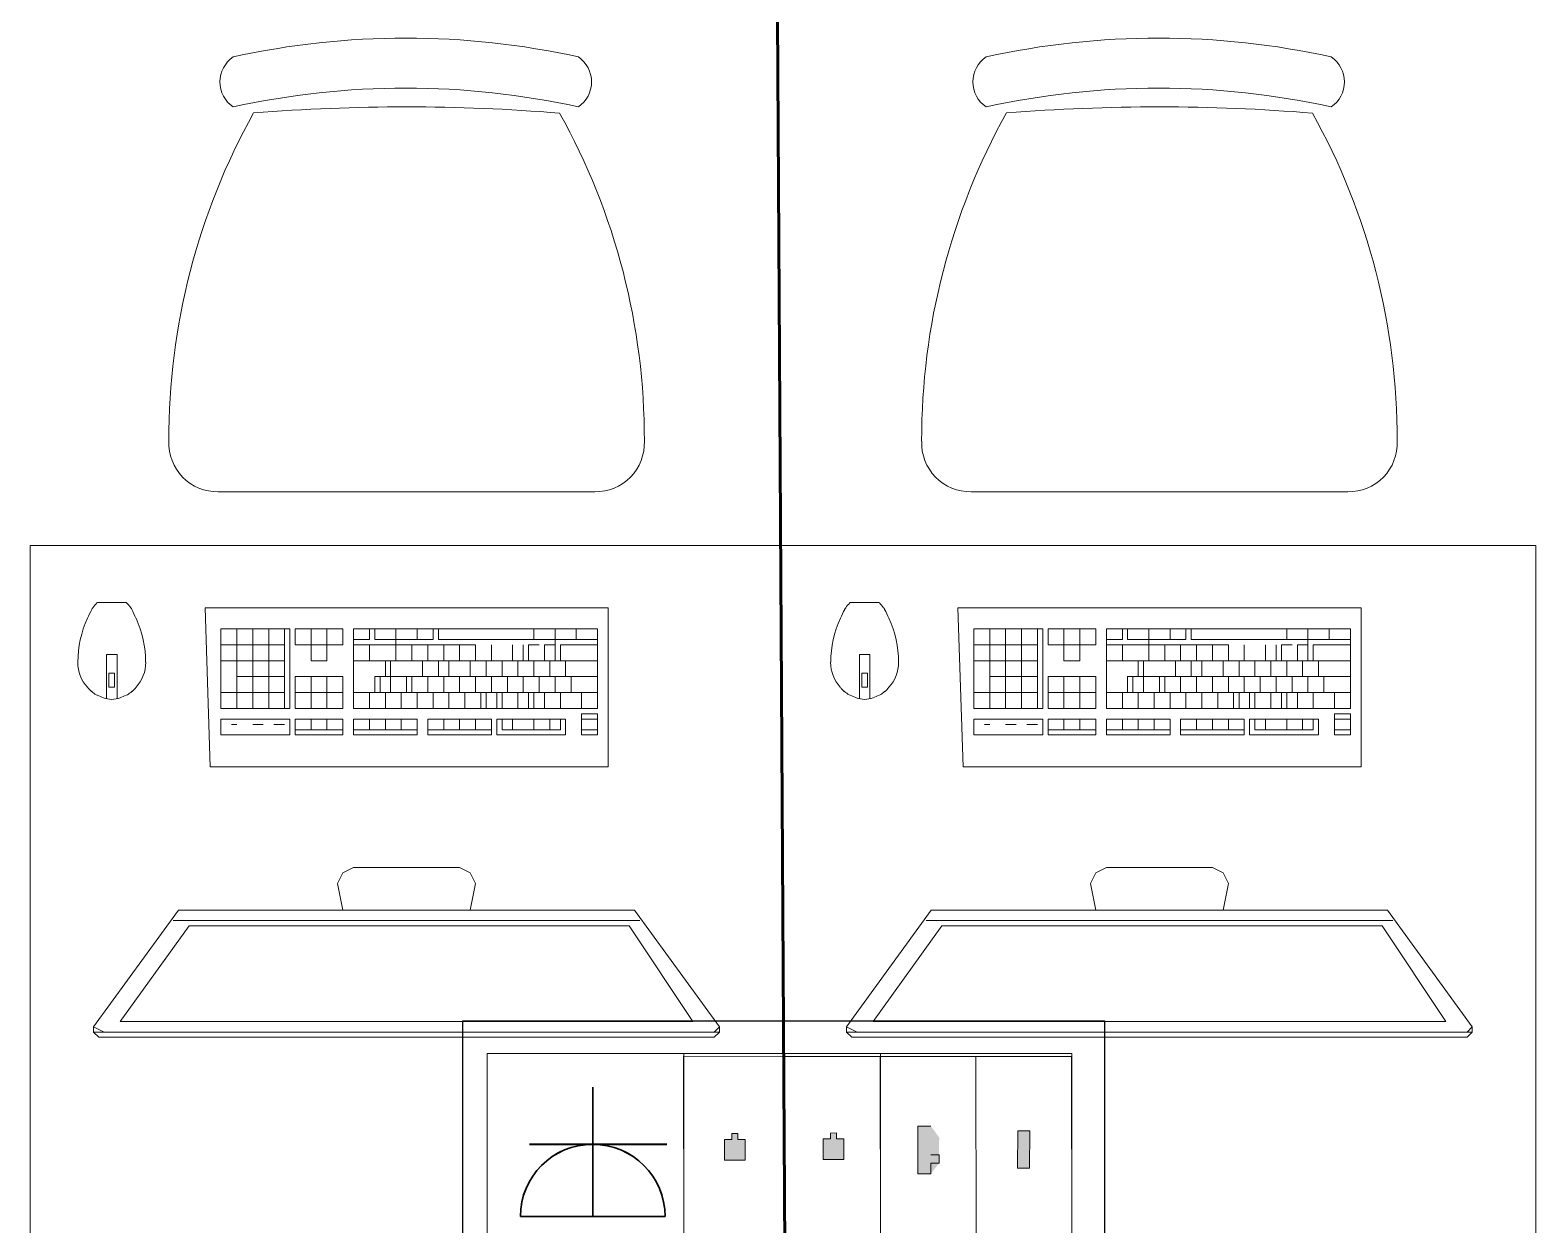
# Model space of a CAD drawing. Header units: millimetres. Extents: x -32 to 417638015, y -35 to 175284279.
# Drawn here: x 1346575 to 1347975, y 85334 to 86444 of the extents above; entities that cross this region are included whole.
import ezdxf

# ---------------------------------------------------------------- set-up
doc = ezdxf.new("R2010")
doc.units = ezdxf.units.MM
for name, color, linetype, lineweight in [('_ЭМ_В полу', 26, 'Кабель в трубе', 60), ('ТХ', 5, 'Continuous', 0), ('ТХ_Задание ЭОМ_СС', 6, 'Continuous', 0), ('Электро', 250, 'Continuous', 25), ('ЭОМ_Кабель для СУП', 150, 'Continuous', 9)]:
    doc.layers.add(name, color=color, linetype=linetype, lineweight=lineweight)
doc.layers.add('PDF _СС_розетки', color=7, linetype='Continuous')
doc.layers.add('ВНУТРЯНКА', color=1, linetype='Continuous')
doc.layers.add('PDF _ЭОМ _розетки', color=7, linetype='Continuous', true_color=0xeb0000)
doc.styles.add('ELine', font='txt.shx')
doc.linetypes.add('TRAY', pattern='A,12.119257,["_",ELine,S=4.5,R=90,X=0,Y=-1.555839],0.750382,["_",ELine,S=4.5,R=0,X=0,Y=-0.805849],1.314849,["_",ELine,S=4.5,R=0,X=0,Y=-0.805849],2.250029,["_",ELine,S=4.5,R=90,X=0,Y=-1.555839],13.565483', length=30)
doc.linetypes.add('Кабель в трубе', pattern='A,8,[133,ltypeshp.shx,S=1,R=0,X=10,Y=1.3],-3,[130,ltypeshp.shx,S=1.5,R=-45,X=-1.5,Y=0],8', length=19)

# ---------------------------------------------------------------- blocks, each defined once
blk = doc.blocks.new('_ЭМ_ТХ2_4 Этаж')
at = {"color": 8, "linetype": 'Continuous'}
for p, q in [((57908.6, 34252), (57558.4, 34252)), ((58608.6, 34252), (58258.4, 34252))]:
    blk.add_line(p, q, dxfattribs=at)
for centre, radius, start, end in [((57732.8, 33926.3), 747.5, 77.6022, 102.398), ((58432.8, 33926.3), 747.5, 77.6022, 102.398), ((57588.1, 34633.1), 28.1, 124.2904, 235.7099), ((57877.4, 34633.1), 28.1, 304.2917, 55.7085), ((58288.1, 34633.1), 28.1, 124.2904, 235.7099), ((58577.4, 34633.1), 28.1, 304.2917, 55.7085), ((57732.8, 33879.8), 747.5, 77.6022, 102.398), ((58432.8, 33879.8), 747.5, 77.6022, 102.398), ((57732.8, 32848), 1761.9, 85.3454, 94.6062), ((58432.8, 32848), 1761.9, 85.3454, 94.6062), ((58136.9, 34300.5), 624.5, 150.8941, 180.122), ((57330.1, 34300.5), 624.5, 359.8785, 29.0932), ((58836.9, 34300.5), 624.5, 150.8941, 180.122), ((58030.1, 34300.5), 624.5, 359.8785, 29.0932), ((57557.8, 34297.4), 45.4, 177.8134, 270.7481), ((57909.2, 34297.4), 45.4, 269.2521, 2.1865), ((58257.8, 34297.4), 45.4, 177.8134, 270.7481), ((58609.2, 34297.4), 45.4, 269.2521, 2.1865)]:
    blk.add_arc(centre, radius, start, end, dxfattribs=at)
at = {"layer": 'ТХ', "color": 8, "linetype": 'Continuous', "ltscale": 100}
for p, q in [((57446.7, 34149.2), (57457.3, 34149.2)), ((57457.3, 34149.2), (57472.1, 34149.2)), ((58146.7, 34149.2), (58157.3, 34149.2)), ((58157.3, 34149.2), (58172.1, 34149.2)), ((57674.3, 33897.7), (57669.4, 33887.9)), ((57674.3, 33897.7), (57669.4, 33887.9)), ((57684.2, 33902.7), (57674.3, 33897.7)), ((57684.2, 33902.7), (57674.3, 33897.7)), ((57684.2, 33902.7), (57733.5, 33902.7)), ((57684.2, 33902.7), (57733.5, 33902.7)), ((57733.5, 33902.7), (57782.8, 33902.7)), ((57733.5, 33902.7), (57782.8, 33902.7)), ((57782.8, 33902.7), (57792.7, 33897.7)), ((57782.8, 33902.7), (57792.7, 33897.7)), ((57792.7, 33897.7), (57797.6, 33887.9)), ((57792.7, 33897.7), (57797.6, 33887.9)), ((58374.3, 33897.7), (58369.4, 33887.9)), ((58374.3, 33897.7), (58369.4, 33887.9)), ((58384.2, 33902.7), (58374.3, 33897.7)), ((58384.2, 33902.7), (58374.3, 33897.7)), ((58384.2, 33902.7), (58433.5, 33902.7)), ((58384.2, 33902.7), (58433.5, 33902.7)), ((58433.5, 33902.7), (58482.8, 33902.7)), ((58433.5, 33902.7), (58482.8, 33902.7)), ((58482.8, 33902.7), (58492.7, 33897.7)), ((58482.8, 33902.7), (58492.7, 33897.7)), ((58492.7, 33897.7), (58497.6, 33887.9)), ((58492.7, 33897.7), (58497.6, 33887.9)), ((57669.4, 33887.9), (57674.3, 33863.2)), ((57797.6, 33887.9), (57792.7, 33863.2)), ((58369.4, 33887.9), (58374.3, 33863.2)), ((58497.6, 33887.9), (58492.7, 33863.2))]:
    blk.add_line(p, q, dxfattribs=at)
at = {"layer": 'ТХ', "color": 8}
for points in [[(57383.5, 33452), (58783.5, 33452), (58783.5, 34202), (57383.5, 34202)], [(57456.7, 34070.3), (57456.7, 34083.3), (57462.1, 34083.3), (57462.1, 34070.3)], [(58156.7, 34070.3), (58156.7, 34083.3), (58162.1, 34083.3), (58162.1, 34070.3)]]:
    blk.add_lwpolyline(points, close=True, dxfattribs=at)
at = {"layer": 'ТХ', "color": 8, "linetype": 'Continuous', "ltscale": 100}
for points in [[(57546.1, 34144.3), (57920.9, 34144.3)], [(57920.9, 33996.4), (57551, 33996.4), (57546.1, 34144.3)], [(57920.9, 34144.3), (57920.9, 33996.4)], [(58246.1, 34144.3), (58620.9, 34144.3)], [(58620.9, 33996.4), (58251, 33996.4), (58246.1, 34144.3)], [(58620.9, 34144.3), (58620.9, 33996.4)], [(57560.9, 34124.6), (57560.9, 34050.6)], [(57625, 34124.6), (57560.9, 34124.6)], [(57560.9, 34124.6), (57560.9, 34065.4)], [(57575.7, 34124.6), (57560.9, 34124.6)], [(57575.7, 34065.4), (57575.7, 34124.6)], [(57575.7, 34124.6), (57590.5, 34124.6)], [(57575.7, 34109.8), (57575.7, 34124.6)], [(57590.5, 34124.6), (57590.5, 34109.8)], [(57590.5, 34124.6), (57590.5, 34109.8)], [(57620.1, 34124.6), (57595.4, 34124.6)], [(57605.3, 34124.6), (57605.3, 34050.6)], [(57620.1, 34109.8), (57620.1, 34124.6)], [(57625, 34050.6), (57625, 34124.6)], [(57629.9, 34124.6), (57659.5, 34124.6)], [(57629.9, 34114.7), (57629.9, 34124.6)], [(57629.9, 34124.6), (57629.9, 34109.8)], [(57674.3, 34124.6), (57629.9, 34124.6)], [(57644.7, 34109.8), (57644.7, 34124.6)], [(57659.5, 34124.6), (57659.5, 34114.7)], [(57659.5, 34095), (57659.5, 34124.6)], [(57664.4, 34124.6), (57674.3, 34124.6)], [(57674.3, 34124.6), (57674.3, 34114.7)], [(57674.3, 34109.8), (57674.3, 34124.6)], [(57684.2, 34124.6), (57684.2, 34050.6)], [(57911, 34124.6), (57684.2, 34124.6)], [(57684.2, 34124.6), (57699, 34124.6)], [(57684.2, 34114.7), (57684.2, 34124.6)], [(57699, 34124.6), (57699, 34114.7)], [(57703.9, 34124.6), (57723.6, 34124.6)], [(57703.9, 34114.7), (57703.9, 34124.6)], [(57723.6, 34124.6), (57758.1, 34124.6)], [(57723.6, 34124.6), (57723.6, 34095)], [(57723.6, 34114.7), (57723.6, 34124.6)], [(57743.4, 34114.7), (57743.4, 34124.6)], [(57743.4, 34124.6), (57743.4, 34114.7)], [(57758.1, 34124.6), (57758.1, 34114.7)], [(57763.1, 34124.6), (57763.1, 34114.7)], [(57851.8, 34124.6), (57763.1, 34124.6)], [(57851.8, 34124.6), (57871.6, 34124.6)], [(57851.8, 34114.7), (57851.8, 34124.6)], [(57851.8, 34114.7), (57851.8, 34124.6)], [(57871.6, 34124.6), (57911, 34124.6)], [(57871.6, 34095), (57871.6, 34124.6)], [(57871.6, 34124.6), (57871.6, 34114.7)], [(57891.3, 34124.6), (57891.3, 34114.7)], [(57911, 34050.6), (57911, 34124.6)], [(57911, 34124.6), (57911, 34114.7)], [(58260.9, 34124.6), (58260.9, 34050.6)], [(58325, 34124.6), (58260.9, 34124.6)], [(58260.9, 34124.6), (58260.9, 34065.4)], [(58275.7, 34124.6), (58260.9, 34124.6)], [(58275.7, 34065.4), (58275.7, 34124.6)], [(58275.7, 34124.6), (58290.5, 34124.6)], [(58275.7, 34109.8), (58275.7, 34124.6)], [(58290.5, 34124.6), (58290.5, 34109.8)], [(58290.5, 34124.6), (58290.5, 34109.8)], [(58320.1, 34124.6), (58295.4, 34124.6)], [(58305.3, 34124.6), (58305.3, 34050.6)], [(58320.1, 34109.8), (58320.1, 34124.6)], [(58325, 34050.6), (58325, 34124.6)], [(58329.9, 34124.6), (58359.5, 34124.6)], [(58329.9, 34114.7), (58329.9, 34124.6)], [(58329.9, 34124.6), (58329.9, 34109.8)], [(58374.3, 34124.6), (58329.9, 34124.6)], [(58344.7, 34109.8), (58344.7, 34124.6)], [(58359.5, 34124.6), (58359.5, 34114.7)], [(58359.5, 34095), (58359.5, 34124.6)], [(58364.4, 34124.6), (58374.3, 34124.6)], [(58374.3, 34124.6), (58374.3, 34114.7)], [(58374.3, 34109.8), (58374.3, 34124.6)], [(58384.2, 34124.6), (58384.2, 34050.6)], [(58611, 34124.6), (58384.2, 34124.6)], [(58384.2, 34124.6), (58399, 34124.6)], [(58384.2, 34114.7), (58384.2, 34124.6)], [(58399, 34124.6), (58399, 34114.7)], [(58403.9, 34124.6), (58423.6, 34124.6)], [(58403.9, 34114.7), (58403.9, 34124.6)], [(58423.6, 34124.6), (58458.1, 34124.6)], [(58423.6, 34124.6), (58423.6, 34095)], [(58423.6, 34114.7), (58423.6, 34124.6)], [(58443.4, 34114.7), (58443.4, 34124.6)], [(58443.4, 34124.6), (58443.4, 34114.7)], [(58458.1, 34124.6), (58458.1, 34114.7)], [(58463.1, 34124.6), (58463.1, 34114.7)], [(58551.8, 34124.6), (58463.1, 34124.6)], [(58551.8, 34124.6), (58571.6, 34124.6)], [(58551.8, 34114.7), (58551.8, 34124.6)], [(58551.8, 34114.7), (58551.8, 34124.6)], [(58571.6, 34124.6), (58611, 34124.6)], [(58571.6, 34095), (58571.6, 34124.6)], [(58571.6, 34124.6), (58571.6, 34114.7)], [(58591.3, 34124.6), (58591.3, 34114.7)], [(58611, 34050.6), (58611, 34124.6)], [(58611, 34124.6), (58611, 34114.7)], [(57560.9, 34109.8), (57590.5, 34109.8)], [(57575.7, 34065.4), (57575.7, 34109.8)], [(57590.5, 34065.4), (57590.5, 34109.8)], [(57590.5, 34109.8), (57620.1, 34109.8)], [(57595.4, 34109.8), (57620.1, 34109.8)], [(57620.1, 34109.8), (57620.1, 34065.4)], [(57629.9, 34109.8), (57644.7, 34109.8)], [(57629.9, 34109.8), (57674.3, 34109.8)], [(57644.7, 34095), (57644.7, 34109.8)], [(57659.5, 34095), (57644.7, 34095), (57644.7, 34109.8)], [(57659.5, 34109.8), (57659.5, 34095)], [(57699, 34114.7), (57684.2, 34114.7)], [(57684.2, 34095), (57684.2, 34109.8)], [(57723.6, 34109.8), (57684.2, 34109.8)], [(57699, 34095), (57723.6, 34095), (57723.6, 34109.8)], [(57699, 34109.8), (57699, 34095)], [(57699, 34109.8), (57699, 34095)], [(57723.6, 34114.7), (57703.9, 34114.7)], [(57758.1, 34114.7), (57723.6, 34114.7)], [(57723.6, 34109.8), (57753.2, 34109.8)], [(57738.4, 34095), (57738.4, 34109.8)], [(57753.2, 34095), (57753.2, 34109.8)], [(57753.2, 34109.8), (57797.6, 34109.8)], [(57763.1, 34114.7), (57851.8, 34114.7)], [(57768, 34095), (57768, 34109.8)], [(57782.8, 34095), (57782.8, 34109.8)], [(57797.6, 34095), (57797.6, 34109.8)], [(57812.4, 34109.8), (57812.4, 34095)], [(57832.1, 34095), (57832.1, 34109.8)], [(57842, 34109.8), (57842, 34095)], [(57846.9, 34109.8), (57856.8, 34109.8)], [(57846.9, 34095), (57846.9, 34109.8)], [(57911, 34114.7), (57851.8, 34114.7)], [(57861.7, 34109.8), (57871.6, 34109.8)], [(57861.7, 34095), (57861.7, 34109.8)], [(57876.5, 34109.8), (57876.5, 34095)], [(57911, 34109.8), (57876.5, 34109.8)], [(57911, 34095), (57911, 34109.8)], [(58260.9, 34109.8), (58290.5, 34109.8)], [(58275.7, 34065.4), (58275.7, 34109.8)], [(58290.5, 34065.4), (58290.5, 34109.8)], [(58290.5, 34109.8), (58320.1, 34109.8)], [(58295.4, 34109.8), (58320.1, 34109.8)], [(58320.1, 34109.8), (58320.1, 34065.4)], [(58329.9, 34109.8), (58344.7, 34109.8)], [(58329.9, 34109.8), (58374.3, 34109.8)], [(58344.7, 34095), (58344.7, 34109.8)], [(58359.5, 34095), (58344.7, 34095), (58344.7, 34109.8)], [(58359.5, 34109.8), (58359.5, 34095)], [(58399, 34114.7), (58384.2, 34114.7)], [(58384.2, 34095), (58384.2, 34109.8)], [(58423.6, 34109.8), (58384.2, 34109.8)], [(58399, 34095), (58423.6, 34095), (58423.6, 34109.8)], [(58399, 34109.8), (58399, 34095)], [(58399, 34109.8), (58399, 34095)], [(58423.6, 34114.7), (58403.9, 34114.7)], [(58458.1, 34114.7), (58423.6, 34114.7)], [(58423.6, 34109.8), (58453.2, 34109.8)], [(58438.4, 34095), (58438.4, 34109.8)], [(58453.2, 34095), (58453.2, 34109.8)], [(58453.2, 34109.8), (58497.6, 34109.8)], [(58463.1, 34114.7), (58551.8, 34114.7)], [(58468, 34095), (58468, 34109.8)], [(58482.8, 34095), (58482.8, 34109.8)], [(58497.6, 34095), (58497.6, 34109.8)], [(58512.4, 34109.8), (58512.4, 34095)], [(58532.1, 34095), (58532.1, 34109.8)], [(58542, 34109.8), (58542, 34095)], [(58546.9, 34109.8), (58556.8, 34109.8)], [(58546.9, 34095), (58546.9, 34109.8)], [(58611, 34114.7), (58551.8, 34114.7)], [(58561.7, 34109.8), (58571.6, 34109.8)], [(58561.7, 34095), (58561.7, 34109.8)], [(58576.5, 34109.8), (58576.5, 34095)], [(58611, 34109.8), (58576.5, 34109.8)], [(58611, 34095), (58611, 34109.8)], [(57560.9, 34095), (57575.7, 34095)], [(57605.3, 34095), (57575.7, 34095)], [(57620.1, 34095), (57605.3, 34095)], [(57659.5, 34095), (57644.7, 34095)], [(57684.2, 34095), (57713.8, 34095)], [(57699, 34095), (57684.2, 34095)], [(57684.2, 34065.4), (57684.2, 34095)], [(57713.8, 34095), (57713.8, 34080.2), (57703.9, 34080.2), (57703.9, 34065.4)], [(57718.7, 34080.2), (57718.7, 34095)], [(57718.7, 34095), (57728.6, 34095)], [(57842, 34095), (57723.6, 34095)], [(57728.6, 34095), (57837.1, 34095)], [(57748.3, 34080.2), (57748.3, 34095)], [(57768, 34095), (57753.2, 34095)], [(57763.1, 34080.2), (57763.1, 34095)], [(57772.9, 34095), (57772.9, 34080.2)], [(57792.7, 34080.2), (57792.7, 34095)], [(57807.5, 34080.2), (57807.5, 34095)], [(57837.1, 34095), (57851.8, 34095)], [(57837.1, 34080.2), (57837.1, 34095)], [(57846.9, 34095), (57881.4, 34095)], [(57851.8, 34095), (57851.8, 34080.2)], [(57866.6, 34095), (57866.6, 34080.2)], [(57866.6, 34080.2), (57866.6, 34095)], [(57876.5, 34095), (57911, 34095)], [(57911, 34095), (57881.4, 34095)], [(57881.4, 34095), (57881.4, 34080.2)], [(57881.4, 34095), (57881.4, 34080.2)], [(57886.4, 34065.4), (57911, 34065.4), (57911, 34080.2), (57911, 34095)], [(58260.9, 34095), (58275.7, 34095)], [(58305.3, 34095), (58275.7, 34095)], [(58320.1, 34095), (58305.3, 34095)], [(58359.5, 34095), (58344.7, 34095)], [(58384.2, 34095), (58413.8, 34095)], [(58399, 34095), (58384.2, 34095)], [(58384.2, 34065.4), (58384.2, 34095)], [(58413.8, 34095), (58413.8, 34080.2), (58403.9, 34080.2), (58403.9, 34065.4)], [(58418.7, 34080.2), (58418.7, 34095)], [(58418.7, 34095), (58428.6, 34095)], [(58542, 34095), (58423.6, 34095)], [(58428.6, 34095), (58537.1, 34095)], [(58448.3, 34080.2), (58448.3, 34095)], [(58468, 34095), (58453.2, 34095)], [(58463.1, 34080.2), (58463.1, 34095)], [(58472.9, 34095), (58472.9, 34080.2)], [(58492.7, 34080.2), (58492.7, 34095)], [(58507.5, 34080.2), (58507.5, 34095)], [(58537.1, 34095), (58551.8, 34095)], [(58537.1, 34080.2), (58537.1, 34095)], [(58546.9, 34095), (58581.4, 34095)], [(58551.8, 34095), (58551.8, 34080.2)], [(58566.6, 34095), (58566.6, 34080.2)], [(58566.6, 34080.2), (58566.6, 34095)], [(58576.5, 34095), (58611, 34095)], [(58611, 34095), (58581.4, 34095)], [(58581.4, 34095), (58581.4, 34080.2)], [(58581.4, 34095), (58581.4, 34080.2)], [(58586.4, 34065.4), (58611, 34065.4), (58611, 34080.2), (58611, 34095)], [(57575.7, 34080.2), (57590.5, 34080.2)], [(57590.5, 34080.2), (57620.1, 34080.2)], [(57629.9, 34065.4), (57629.9, 34080.2)], [(57629.9, 34080.2), (57629.9, 34050.6)], [(57629.9, 34080.2), (57674.3, 34080.2)], [(57674.3, 34080.2), (57629.9, 34080.2)], [(57644.7, 34080.2), (57644.7, 34065.4)], [(57659.5, 34080.2), (57659.5, 34050.6)], [(57674.3, 34050.6), (57674.3, 34080.2)], [(57674.3, 34080.2), (57674.3, 34065.4)], [(57743.4, 34080.2), (57708.8, 34080.2)], [(57708.8, 34065.4), (57708.8, 34080.2)], [(57718.7, 34080.2), (57718.7, 34065.4)], [(57733.5, 34065.4), (57733.5, 34080.2)], [(57738.4, 34065.4), (57738.4, 34080.2)], [(57738.4, 34080.2), (57768, 34080.2)], [(57763.1, 34080.2), (57743.4, 34080.2)], [(57753.2, 34080.2), (57753.2, 34065.4)], [(57866.6, 34080.2), (57763.1, 34080.2)], [(57768, 34065.4), (57768, 34080.2)], [(57768, 34080.2), (57768, 34065.4)], [(57782.8, 34065.4), (57782.8, 34080.2)], [(57797.6, 34065.4), (57797.6, 34080.2)], [(57812.4, 34080.2), (57812.4, 34065.4)], [(57812.4, 34065.4), (57812.4, 34080.2)], [(57827.2, 34065.4), (57827.2, 34080.2)], [(57842, 34065.4), (57842, 34080.2)], [(57881.4, 34080.2), (57856.8, 34080.2)], [(57856.8, 34065.4), (57856.8, 34080.2)], [(57856.8, 34080.2), (57856.8, 34065.4)], [(57871.6, 34080.2), (57886.4, 34080.2)], [(57871.6, 34065.4), (57871.6, 34080.2)], [(57881.4, 34080.2), (57911, 34080.2)], [(57886.4, 34080.2), (57886.4, 34065.4)], [(57886.4, 34080.2), (57886.4, 34065.4)], [(57911, 34080.2), (57886.4, 34080.2)], [(58275.7, 34080.2), (58290.5, 34080.2)], [(58290.5, 34080.2), (58320.1, 34080.2)], [(58329.9, 34065.4), (58329.9, 34080.2)], [(58329.9, 34080.2), (58329.9, 34050.6)], [(58329.9, 34080.2), (58374.3, 34080.2)], [(58374.3, 34080.2), (58329.9, 34080.2)], [(58344.7, 34080.2), (58344.7, 34065.4)], [(58359.5, 34080.2), (58359.5, 34050.6)], [(58374.3, 34050.6), (58374.3, 34080.2)], [(58374.3, 34080.2), (58374.3, 34065.4)], [(58443.4, 34080.2), (58408.8, 34080.2)], [(58408.8, 34065.4), (58408.8, 34080.2)], [(58418.7, 34080.2), (58418.7, 34065.4)], [(58433.5, 34065.4), (58433.5, 34080.2)], [(58438.4, 34065.4), (58438.4, 34080.2)], [(58438.4, 34080.2), (58468, 34080.2)], [(58463.1, 34080.2), (58443.4, 34080.2)], [(58453.2, 34080.2), (58453.2, 34065.4)], [(58566.6, 34080.2), (58463.1, 34080.2)], [(58468, 34065.4), (58468, 34080.2)], [(58468, 34080.2), (58468, 34065.4)], [(58482.8, 34065.4), (58482.8, 34080.2)], [(58497.6, 34065.4), (58497.6, 34080.2)], [(58512.4, 34080.2), (58512.4, 34065.4)], [(58512.4, 34065.4), (58512.4, 34080.2)], [(58527.2, 34065.4), (58527.2, 34080.2)], [(58542, 34065.4), (58542, 34080.2)], [(58581.4, 34080.2), (58556.8, 34080.2)], [(58556.8, 34065.4), (58556.8, 34080.2)], [(58556.8, 34080.2), (58556.8, 34065.4)], [(58571.6, 34080.2), (58586.4, 34080.2)], [(58571.6, 34065.4), (58571.6, 34080.2)], [(58581.4, 34080.2), (58611, 34080.2)], [(58586.4, 34080.2), (58586.4, 34065.4)], [(58586.4, 34080.2), (58586.4, 34065.4)], [(58611, 34080.2), (58586.4, 34080.2)], [(57560.9, 34065.4), (57605.3, 34065.4)], [(57560.9, 34050.6), (57560.9, 34065.4)], [(57560.9, 34065.4), (57575.7, 34065.4)], [(57575.7, 34065.4), (57575.7, 34050.6)], [(57590.5, 34065.4), (57580.6, 34065.4)], [(57590.5, 34065.4), (57590.5, 34050.6)], [(57620.1, 34065.4), (57595.4, 34065.4)], [(57610.2, 34065.4), (57620.1, 34065.4)], [(57620.1, 34065.4), (57620.1, 34050.6)], [(57629.9, 34050.6), (57629.9, 34065.4)], [(57674.3, 34065.4), (57629.9, 34065.4)], [(57644.7, 34065.4), (57644.7, 34050.6)], [(57674.3, 34065.4), (57674.3, 34050.6)], [(57684.2, 34065.4), (57699, 34065.4)], [(57684.2, 34050.6), (57684.2, 34065.4)], [(57703.9, 34065.4), (57684.2, 34065.4)], [(57699, 34050.6), (57699, 34065.4)], [(57699, 34065.4), (57713.8, 34065.4)], [(57733.5, 34065.4), (57708.8, 34065.4)], [(57713.8, 34065.4), (57758.1, 34065.4)], [(57713.8, 34050.6), (57713.8, 34065.4)], [(57768, 34065.4), (57738.4, 34065.4)], [(57743.4, 34065.4), (57743.4, 34050.6)], [(57827.2, 34065.4), (57758.1, 34065.4)], [(57758.1, 34065.4), (57758.1, 34050.6)], [(57782.8, 34065.4), (57768, 34065.4)], [(57787.7, 34065.4), (57787.7, 34050.6)], [(57802.5, 34065.4), (57802.5, 34050.6)], [(57807.5, 34065.4), (57817.3, 34065.4)], [(57807.5, 34050.6), (57807.5, 34065.4)], [(57817.3, 34065.4), (57817.3, 34050.6)], [(57822.3, 34065.4), (57832.1, 34065.4)], [(57822.3, 34050.6), (57822.3, 34065.4)], [(57827.2, 34065.4), (57911, 34065.4)], [(57837.1, 34050.6), (57837.1, 34065.4)], [(57846.9, 34065.4), (57846.9, 34050.6)], [(57851.8, 34050.6), (57851.8, 34065.4)], [(57861.7, 34065.4), (57861.7, 34050.6)], [(57876.5, 34065.4), (57876.5, 34050.6)], [(57896.2, 34065.4), (57896.2, 34050.6)], [(57896.2, 34050.6), (57896.2, 34065.4)], [(57911, 34065.4), (57911, 34050.6)], [(58260.9, 34065.4), (58305.3, 34065.4)], [(58260.9, 34050.6), (58260.9, 34065.4)], [(58260.9, 34065.4), (58275.7, 34065.4)], [(58275.7, 34065.4), (58275.7, 34050.6)], [(58290.5, 34065.4), (58280.6, 34065.4)], [(58290.5, 34065.4), (58290.5, 34050.6)], [(58320.1, 34065.4), (58295.4, 34065.4)], [(58310.2, 34065.4), (58320.1, 34065.4)], [(58320.1, 34065.4), (58320.1, 34050.6)], [(58329.9, 34050.6), (58329.9, 34065.4)], [(58374.3, 34065.4), (58329.9, 34065.4)], [(58344.7, 34065.4), (58344.7, 34050.6)], [(58374.3, 34065.4), (58374.3, 34050.6)], [(58384.2, 34065.4), (58399, 34065.4)], [(58384.2, 34050.6), (58384.2, 34065.4)], [(58403.9, 34065.4), (58384.2, 34065.4)], [(58399, 34050.6), (58399, 34065.4)], [(58399, 34065.4), (58413.8, 34065.4)], [(58433.5, 34065.4), (58408.8, 34065.4)], [(58413.8, 34065.4), (58458.1, 34065.4)], [(58413.8, 34050.6), (58413.8, 34065.4)], [(58468, 34065.4), (58438.4, 34065.4)], [(58443.4, 34065.4), (58443.4, 34050.6)], [(58527.2, 34065.4), (58458.1, 34065.4)], [(58458.1, 34065.4), (58458.1, 34050.6)], [(58482.8, 34065.4), (58468, 34065.4)], [(58487.7, 34065.4), (58487.7, 34050.6)], [(58502.5, 34065.4), (58502.5, 34050.6)], [(58507.5, 34065.4), (58517.3, 34065.4)], [(58507.5, 34050.6), (58507.5, 34065.4)], [(58517.3, 34065.4), (58517.3, 34050.6)], [(58522.3, 34065.4), (58532.1, 34065.4)], [(58522.3, 34050.6), (58522.3, 34065.4)], [(58527.2, 34065.4), (58611, 34065.4)], [(58537.1, 34050.6), (58537.1, 34065.4)], [(58546.9, 34065.4), (58546.9, 34050.6)], [(58551.8, 34050.6), (58551.8, 34065.4)], [(58561.7, 34065.4), (58561.7, 34050.6)], [(58576.5, 34065.4), (58576.5, 34050.6)], [(58596.2, 34065.4), (58596.2, 34050.6)], [(58596.2, 34050.6), (58596.2, 34065.4)], [(58611, 34065.4), (58611, 34050.6)], [(57575.7, 34050.6), (57560.9, 34050.6)], [(57560.9, 34050.6), (57625, 34050.6)], [(57620.1, 34050.6), (57580.6, 34050.6)], [(57644.7, 34050.6), (57629.9, 34050.6)], [(57629.9, 34050.6), (57674.3, 34050.6)], [(57659.5, 34050.6), (57644.7, 34050.6)], [(57674.3, 34050.6), (57664.4, 34050.6)], [(57684.2, 34050.6), (57911, 34050.6)], [(57713.8, 34050.6), (57684.2, 34050.6)], [(57728.6, 34050.6), (57713.8, 34050.6)], [(57743.4, 34050.6), (57728.6, 34050.6)], [(57758.1, 34050.6), (57743.4, 34050.6)], [(57832.1, 34050.6), (57807.5, 34050.6)], [(57861.7, 34050.6), (57837.1, 34050.6)], [(57876.5, 34050.6), (57866.6, 34050.6)], [(57911, 34050.6), (57881.4, 34050.6)], [(58275.7, 34050.6), (58260.9, 34050.6)], [(58260.9, 34050.6), (58325, 34050.6)], [(58320.1, 34050.6), (58280.6, 34050.6)], [(58344.7, 34050.6), (58329.9, 34050.6)], [(58329.9, 34050.6), (58374.3, 34050.6)], [(58359.5, 34050.6), (58344.7, 34050.6)], [(58374.3, 34050.6), (58364.4, 34050.6)], [(58384.2, 34050.6), (58611, 34050.6)], [(58413.8, 34050.6), (58384.2, 34050.6)], [(58428.6, 34050.6), (58413.8, 34050.6)], [(58443.4, 34050.6), (58428.6, 34050.6)], [(58458.1, 34050.6), (58443.4, 34050.6)], [(58532.1, 34050.6), (58507.5, 34050.6)], [(58561.7, 34050.6), (58537.1, 34050.6)], [(58576.5, 34050.6), (58566.6, 34050.6)], [(58611, 34050.6), (58581.4, 34050.6)], [(57560.9, 34040.8), (57560.9, 34026)], [(57625, 34040.8), (57560.9, 34040.8)], [(57570.7, 34035.8), (57575.7, 34035.8)], [(57575.7, 34035.8), (57570.7, 34035.8)], [(57590.5, 34035.8), (57600.3, 34035.8)], [(57600.3, 34035.8), (57590.5, 34035.8)], [(57620.1, 34035.8), (57610.2, 34035.8)], [(57620.1, 34035.8), (57610.2, 34035.8)], [(57625, 34026), (57625, 34040.8)], [(57629.9, 34040.8), (57674.3, 34040.8)], [(57674.3, 34040.8), (57629.9, 34040.8)], [(57629.9, 34030.9), (57629.9, 34040.8)], [(57629.9, 34040.8), (57629.9, 34026)], [(57644.7, 34040.8), (57644.7, 34030.9)], [(57659.5, 34040.8), (57659.5, 34030.9)], [(57674.3, 34040.8), (57674.3, 34030.9)], [(57674.3, 34026), (57674.3, 34040.8)], [(57713.8, 34040.8), (57713.8, 34030.9), (57684.2, 34030.9)], [(57684.2, 34040.8), (57713.8, 34040.8)], [(57684.2, 34030.9), (57684.2, 34040.8), (57684.2, 34026)], [(57743.4, 34040.8), (57684.2, 34040.8)], [(57699, 34030.9), (57699, 34040.8)], [(57713.8, 34040.8), (57728.6, 34040.8)], [(57728.6, 34040.8), (57743.4, 34040.8)], [(57728.6, 34040.8), (57728.6, 34030.9)], [(57743.4, 34040.8), (57743.4, 34030.9)], [(57743.4, 34026), (57743.4, 34040.8)], [(57753.2, 34040.8), (57777.9, 34040.8)], [(57753.2, 34030.9), (57753.2, 34040.8)], [(57753.2, 34040.8), (57753.2, 34026)], [(57812.4, 34040.8), (57753.2, 34040.8)], [(57768, 34030.9), (57768, 34040.8)], [(57782.8, 34030.9), (57782.8, 34040.8), (57812.4, 34040.8)], [(57797.6, 34030.9), (57797.6, 34040.8)], [(57812.4, 34040.8), (57812.4, 34030.9)], [(57812.4, 34026), (57812.4, 34040.8)], [(57881.4, 34040.8), (57817.3, 34040.8)], [(57817.3, 34040.8), (57817.3, 34026)], [(57822.3, 34030.9), (57822.3, 34040.8)], [(57822.3, 34040.8), (57876.5, 34040.8)], [(57832.1, 34040.8), (57832.1, 34030.9)], [(57851.8, 34030.9), (57851.8, 34040.8)], [(57866.6, 34030.9), (57866.6, 34040.8)], [(57876.5, 34040.8), (57876.5, 34030.9)], [(57881.4, 34026), (57881.4, 34040.8)], [(57896.2, 34045.7), (57911, 34045.7)], [(57896.2, 34026), (57896.2, 34045.7)], [(57896.2, 34040.8), (57911, 34040.8)], [(57896.2, 34030.9), (57896.2, 34040.8)], [(57911, 34045.7), (57911, 34026)], [(57911, 34040.8), (57911, 34030.9)], [(58260.9, 34040.8), (58260.9, 34026)], [(58325, 34040.8), (58260.9, 34040.8)], [(58270.7, 34035.8), (58275.7, 34035.8)], [(58275.7, 34035.8), (58270.7, 34035.8)], [(58290.5, 34035.8), (58300.3, 34035.8)], [(58300.3, 34035.8), (58290.5, 34035.8)], [(58320.1, 34035.8), (58310.2, 34035.8)], [(58320.1, 34035.8), (58310.2, 34035.8)], [(58325, 34026), (58325, 34040.8)], [(58329.9, 34040.8), (58374.3, 34040.8)], [(58374.3, 34040.8), (58329.9, 34040.8)], [(58329.9, 34030.9), (58329.9, 34040.8)], [(58329.9, 34040.8), (58329.9, 34026)], [(58344.7, 34040.8), (58344.7, 34030.9)], [(58359.5, 34040.8), (58359.5, 34030.9)], [(58374.3, 34040.8), (58374.3, 34030.9)], [(58374.3, 34026), (58374.3, 34040.8)], [(58413.8, 34040.8), (58413.8, 34030.9), (58384.2, 34030.9)], [(58384.2, 34040.8), (58413.8, 34040.8)], [(58384.2, 34030.9), (58384.2, 34040.8), (58384.2, 34026)], [(58443.4, 34040.8), (58384.2, 34040.8)], [(58399, 34030.9), (58399, 34040.8)], [(58413.8, 34040.8), (58428.6, 34040.8)], [(58428.6, 34040.8), (58443.4, 34040.8)], [(58428.6, 34040.8), (58428.6, 34030.9)], [(58443.4, 34040.8), (58443.4, 34030.9)], [(58443.4, 34026), (58443.4, 34040.8)], [(58453.2, 34040.8), (58477.9, 34040.8)], [(58453.2, 34030.9), (58453.2, 34040.8)], [(58453.2, 34040.8), (58453.2, 34026)], [(58512.4, 34040.8), (58453.2, 34040.8)], [(58468, 34030.9), (58468, 34040.8)], [(58482.8, 34030.9), (58482.8, 34040.8), (58512.4, 34040.8)], [(58497.6, 34030.9), (58497.6, 34040.8)], [(58512.4, 34040.8), (58512.4, 34030.9)], [(58512.4, 34026), (58512.4, 34040.8)], [(58581.4, 34040.8), (58517.3, 34040.8)], [(58517.3, 34040.8), (58517.3, 34026)], [(58522.3, 34030.9), (58522.3, 34040.8)], [(58522.3, 34040.8), (58576.5, 34040.8)], [(58532.1, 34040.8), (58532.1, 34030.9)], [(58551.8, 34030.9), (58551.8, 34040.8)], [(58566.6, 34030.9), (58566.6, 34040.8)], [(58576.5, 34040.8), (58576.5, 34030.9)], [(58581.4, 34026), (58581.4, 34040.8)], [(58596.2, 34045.7), (58611, 34045.7)], [(58596.2, 34026), (58596.2, 34045.7)], [(58596.2, 34040.8), (58611, 34040.8)], [(58596.2, 34030.9), (58596.2, 34040.8)], [(58611, 34045.7), (58611, 34026)], [(58611, 34040.8), (58611, 34030.9)], [(57560.9, 34026), (57625, 34026)], [(57674.3, 34030.9), (57629.9, 34030.9)], [(57629.9, 34026), (57674.3, 34026)], [(57684.2, 34026), (57743.4, 34026)], [(57743.4, 34030.9), (57713.8, 34030.9)], [(57782.8, 34030.9), (57753.2, 34030.9)], [(57753.2, 34026), (57812.4, 34026)], [(57812.4, 34030.9), (57782.8, 34030.9)], [(57817.3, 34026), (57881.4, 34026)], [(57876.5, 34030.9), (57822.3, 34030.9)], [(57911, 34030.9), (57896.2, 34030.9)], [(57911, 34026), (57896.2, 34026)], [(58260.9, 34026), (58325, 34026)], [(58374.3, 34030.9), (58329.9, 34030.9)], [(58329.9, 34026), (58374.3, 34026)], [(58384.2, 34026), (58443.4, 34026)], [(58443.4, 34030.9), (58413.8, 34030.9)], [(58482.8, 34030.9), (58453.2, 34030.9)], [(58453.2, 34026), (58512.4, 34026)], [(58512.4, 34030.9), (58482.8, 34030.9)], [(58517.3, 34026), (58581.4, 34026)], [(58576.5, 34030.9), (58522.3, 34030.9)], [(58611, 34030.9), (58596.2, 34030.9)], [(58611, 34026), (58596.2, 34026)], [(57950.5, 33853.4), (57733.5, 33853.4), (57516.5, 33853.4)], [(58650.5, 33853.4), (58433.5, 33853.4), (58216.5, 33853.4)], [(57442.5, 33754.7), (57452.4, 33749.8), (57733.5, 33749.8), (58019.5, 33749.8), (58024.4, 33754.7)], [(58142.5, 33754.7), (58152.4, 33749.8), (58433.5, 33749.8), (58719.5, 33749.8), (58724.4, 33754.7)], [(57442.5, 33749.8), (57452.4, 33749.8), (57733.5, 33749.8), (58014.6, 33749.8), (58024.4, 33749.8)], [(58142.5, 33749.8), (58152.4, 33749.8), (58433.5, 33749.8), (58714.6, 33749.8), (58724.4, 33749.8)]]:
    blk.add_lwpolyline(points, dxfattribs=at)
at = {"layer": 'ТХ', "color": 8}
for points in [[(57464.3, 34059.7), (57464.3, 34100.9), (57454.5, 34100.9), (57454.5, 34059.7)], [(58164.3, 34059.7), (58164.3, 34100.9), (58154.5, 34100.9), (58154.5, 34059.7)]]:
    blk.add_lwpolyline(points, dxfattribs=at)
at = {"layer": 'ТХ', "color": 8, "linetype": 'Continuous', "ltscale": 100}
for points in [[(57822.3, 34095), (57822.3, 34080.2)], [(58522.3, 34095), (58522.3, 34080.2)], [(57728.6, 34065.4), (57728.6, 34050.6)], [(57772.9, 34065.4), (57772.9, 34050.6)], [(58428.6, 34065.4), (58428.6, 34050.6)], [(58472.9, 34065.4), (58472.9, 34050.6)], [(57935.7, 33863.2), (57733.5, 33863.2), (57536.2, 33863.2), (57526.4, 33863.2), (57521.4, 33863.2), (57442.5, 33754.7), (57442.5, 33749.8), (57447.5, 33744.9), (57733.5, 33744.9), (58019.5, 33744.9), (58024.4, 33749.8), (58024.4, 33754.7), (57945.5, 33863.2)], [(58635.7, 33863.2), (58433.5, 33863.2), (58236.2, 33863.2), (58226.4, 33863.2), (58221.4, 33863.2), (58142.5, 33754.7), (58142.5, 33749.8), (58147.5, 33744.9), (58433.5, 33744.9), (58719.5, 33744.9), (58724.4, 33749.8), (58724.4, 33754.7), (58645.5, 33863.2)], [(57733.5, 33759.7), (57999.8, 33759.7), (57940.6, 33848.4), (57733.5, 33848.4), (57531.3, 33848.4), (57467.2, 33759.7)], [(58433.5, 33759.7), (58699.8, 33759.7), (58640.6, 33848.4), (58433.5, 33848.4), (58231.3, 33848.4), (58167.2, 33759.7)]]:
    blk.add_lwpolyline(points, close=True, dxfattribs=at)
for centre, radius, start, end in [((57471.3, 34123), 36.4, 135, 144.2175), ((57446.7, 34147.6), 1.61, 90, 135), ((57472.1, 34147.6), 1.61, 45, 90), ((57447.5, 34123), 36.4, 35.7825, 45), ((58171.3, 34123), 36.4, 135, 144.2175), ((58146.7, 34147.6), 1.61, 90, 135), ((58172.1, 34147.6), 1.61, 45, 90), ((58147.5, 34123), 36.4, 35.7825, 45), ((57525.5, 34093.6), 97.6, 155.2785, 180), ((57696.4, 34015), 285.7, 153.4349, 155.2785), ((57451.1, 34137.6), 11.5, 144.2175, 153.4349), ((57467.8, 34137.6), 11.5, 26.5651, 35.7825), ((57222.4, 34015), 285.7, 24.7215, 26.5651), ((57393.3, 34093.6), 97.6, 0, 24.7215), ((58225.5, 34093.6), 97.6, 155.2785, 180), ((58396.4, 34015), 285.7, 153.4349, 155.2785), ((58151.1, 34137.6), 11.5, 144.2175, 153.4349), ((58167.8, 34137.6), 11.5, 26.5651, 35.7825), ((57922.4, 34015), 285.7, 24.7215, 26.5651), ((58093.3, 34093.6), 97.6, 0, 24.7215), ((57462.6, 34093.6), 34.8, 180, 222.0469), ((57456.2, 34093.6), 34.8, 317.9531, 0), ((58162.6, 34093.6), 34.8, 180, 222.0469), ((58156.2, 34093.6), 34.8, 317.9531, 0), ((57513, 34139), 102.6, 222.0469, 225), ((57447.9, 34074), 10.5, 225, 234.2175), ((57459.7, 34090.3), 30.7, 234.2175, 243.4349), ((57467.1, 34105), 47.1, 243.4349, 250.8758), ((57451.7, 34105), 47.1, 289.1242, 296.5651), ((57459.1, 34090.3), 30.7, 296.5651, 305.7825), ((57470.9, 34074), 10.5, 305.7825, 315), ((57405.8, 34139), 102.6, 315, 317.9531), ((58213, 34139), 102.6, 222.0469, 225), ((58147.9, 34074), 10.5, 225, 234.2175), ((58159.7, 34090.3), 30.7, 234.2175, 243.4349), ((58167.1, 34105), 47.1, 243.4349, 250.8758), ((58151.7, 34105), 47.1, 289.1242, 296.5651), ((58159.1, 34090.3), 30.7, 296.5651, 305.7825), ((58170.9, 34074), 10.5, 305.7825, 315), ((58105.8, 34139), 102.6, 315, 317.9531), ((57459.4, 34082.9), 23.8, 250.8758, 270), ((57459.4, 34082.9), 23.8, 270, 289.1242), ((58159.4, 34082.9), 23.8, 250.8758, 270), ((58159.4, 34082.9), 23.8, 270, 289.1242)]:
    blk.add_arc(centre, radius, start, end, dxfattribs=at)
blk = doc.blocks.new('розетк для люка')
at = {"layer": 'ВНУТРЯНКА', "color": 5, "lineweight": 30, "ltscale": 100, "transparency": 33554687}
blk.add_line((-67.1, -58.8), (-67.1, 69), dxfattribs=at)
at = {"layer": 'Электро', "color": 5, "lineweight": 30, "transparency": 33554687}
for p, q in [((0, 67.3), (0, -67.3)), ((0, 0), (-120.1, 0))]:
    blk.add_line(p, q, dxfattribs=at)
blk.add_ellipse((0.1, 0), major_axis=(47.6, 47.6), ratio=1, start_param=0.787621, end_param=3.924768, dxfattribs=at)
blk = doc.blocks.new('Люк на 6 мест')
h = blk.add_hatch(color=256)
h.dxf.hatch_style = 1
h.paths.add_polyline_path([(-284.6, 515.7), (-284.6, 526.8), (-319.2, 527), (-319.2, 515.9)])
h = blk.add_hatch(color=256)
h.dxf.hatch_style = 1
h.paths.add_polyline_path([(-323.7, 435.1), (-323.7, 435.1), (-313, 442.8), (-289.1, 442.7), (-279.4, 435), (-279.4, 435), (-279.3, 422.8), (-323.6, 422.8)])
h = blk.add_hatch(color=256)
h.dxf.hatch_style = 1
h.paths.add_polyline_path([(-311.7, 334.8), (-311.7, 341.7), (-317.2, 341.7), (-317.3, 347.2), (-311.8, 347.2), (-311.8, 354.1), (-292.5, 354.1), (-292.5, 334.9)])
h = blk.add_hatch(color=256)
h.dxf.hatch_style = 1
h.paths.add_polyline_path([(-311.3, 243.2), (-311.3, 250.1), (-316.8, 250.1), (-316.8, 255.6), (-311.3, 255.6), (-311.3, 262.4), (-292, 262.5), (-292, 243.2)])
for p, q in [((-323.6, 422.8), (-323.7, 435.1)), ((-323.7, 435.1), (-323.7, 435.1)), ((-289.1, 442.7), (-296.8, 442.7)), ((-296.8, 442.7), (-296.8, 435)), ((-289.1, 435), (-289.1, 442.7)), ((-289.1, 435), (-279.4, 435)), ((-279.4, 435), (-279.3, 422.8)), ((-279.3, 422.8), (-323.6, 422.8))]:
    blk.add_line(p, q)
for points in [[(-215.5, 477.1), (-388.3, 476.8), (-388.3, 565.7), (-215.5, 566)], [(-284.6, 526.8), (-284.6, 515.7), (-319.2, 515.9), (-319.2, 527)], [(-215.5, 388.2), (-388.3, 387.9), (-388.3, 476.8), (-215.5, 477.1)], [(-215.5, 299.3), (-388.3, 299), (-388.3, 387.9), (-215.5, 388.2)], [(-215.8, 205.5), (-388.7, 205.1), (-388.3, 299), (-215.5, 299.3)]]:
    blk.add_lwpolyline(points, close=True)
for points in [[(-311.8, 347.2), (-311.8, 354.1), (-292.5, 354.1)], [(-292.5, 354.1), (-292.5, 334.9), (-311.7, 334.8), (-311.7, 341.7)], [(-311.8, 347.2), (-317.3, 347.2), (-317.2, 341.7), (-311.7, 341.7)], [(-311.3, 255.6), (-316.8, 255.6), (-316.8, 250.1), (-311.3, 250.1)], [(-292, 262.5), (-292, 243.2), (-311.3, 243.2), (-311.3, 250.1)], [(-311.3, 255.6), (-311.3, 262.4), (-292, 262.5)]]:
    blk.add_lwpolyline(points)
at = {"layer": 'PDF _СС_розетки', "linetype": 'Continuous', "lineweight": 20, "transparency": 33554687}
for points in [[(-391.2, 566), (-213.4, 566), (-213.4, 388.2), (-391.2, 388.2)], [(-391.2, 388.2), (-213.4, 388.2), (-213.4, 205.3), (-391.2, 205.3)], [(-391.2, 388.2), (-213.4, 388.2), (-213.4, 205.3), (-391.2, 205.3)], [(-391.2, 205.3), (-213.4, 205.3), (-213.4, 22.4), (-391.2, 22.4)]]:
    blk.add_lwpolyline(points, close=True, dxfattribs=at)
at = {"layer": 'PDF _ЭОМ _розетки', "color": 3, "linetype": 'Continuous', "lineweight": 25, "transparency": 33554687}
blk.add_lwpolyline([(0, 0), (-421.6, 0), (-421.6, 596.5), (0, 596.5)], close=True, dxfattribs=at)
at = {"layer": 'PDF _ЭОМ _розетки', "color": 7, "linetype": 'Continuous', "lineweight": 20, "transparency": 33554687}
for points in [[(-35.6, 388.2), (-213.4, 388.2), (-213.4, 566), (-35.6, 566)], [(-35.6, 205.3), (-213.4, 205.3), (-213.4, 388.2), (-35.6, 388.2)], [(-35.6, 22.4), (-213.4, 22.4), (-213.4, 205.3), (-35.6, 205.3)]]:
    blk.add_lwpolyline(points, close=True, dxfattribs=at)
at = {"layer": 'ВНУТРЯНКА', "color": 5, "lineweight": 30, "ltscale": 100, "transparency": 33554687}
for p, q in [((-129, 244.7), (-129, 372.6)), ((-128.8, 244.7), (-128.8, 372.6)), ((-306.8, 61.8), (-306.8, 189.7)), ((-306.6, 61.8), (-306.6, 189.7)), ((-128.8, 61.8), (-128.8, 189.7))]:
    blk.add_line(p, q, dxfattribs=at)
at = {"layer": 'ВНУТРЯНКА', "color": 1, "lineweight": 30, "ltscale": 100, "transparency": 33554687}
blk.add_line((-129, 61.8), (-129, 189.7), dxfattribs=at)
at = {"layer": 'Электро', "color": 5, "lineweight": 30, "transparency": 33554687}
for p, q in [((-61.9, 370.8), (-61.9, 236.3)), ((-61.7, 370.8), (-61.7, 236.3)), ((-61.9, 303.6), (-181.9, 303.6)), ((-61.7, 303.6), (-181.8, 303.6)), ((-239.5, 188), (-239.5, 53.4)), ((-61.7, 188), (-61.7, 53.4)), ((-239.7, 120.7), (-359.7, 120.7)), ((-239.5, 120.7), (-359.6, 120.7)), ((-61.7, 120.7), (-181.8, 120.7))]:
    blk.add_line(p, q, dxfattribs=at)
at = {"layer": 'Электро', "color": 1, "lineweight": 30, "transparency": 33554687}
for p, q in [((-239.7, 188), (-239.7, 53.4)), ((-61.9, 188), (-61.9, 53.4)), ((-61.9, 120.7), (-181.9, 120.7))]:
    blk.add_line(p, q, dxfattribs=at)
at = {"layer": 'Электро', "color": 5, "lineweight": 30, "transparency": 33554687}
for centre in [(-61.7, 303.6), (-61.6, 303.6), (-239.5, 120.7), (-239.4, 120.7), (-61.6, 120.7)]:
    blk.add_ellipse(centre, major_axis=(47.6, 47.6), ratio=1, start_param=0.787621, end_param=3.924768, dxfattribs=at)
at = {"layer": 'Электро', "color": 1, "lineweight": 30, "transparency": 33554687}
blk.add_ellipse((-61.7, 120.7), major_axis=(47.6, 47.6), ratio=1, start_param=0.787621, end_param=3.924768, dxfattribs=at)
at = {"color": 5, "linetype": 'TRAY', "lineweight": 53, "transparency": 33554687}
blk.add_blockref('розетк для люка', (-61.9, 480.3), dxfattribs=at)

msp = doc.modelspace()

# ---------------------------------------------------------------- linework, layer by layer
at = {"layer": '_ЭМ_В полу', "ltscale": 25}
msp.add_lwpolyline([(1347268.9, 86665.2), (1347305.6, 80521.8)], dxfattribs=at)

# ---------------------------------------------------------------- block references
at = {"layer": 'ТХ_Задание ЭОМ_СС', "lineweight": 50}
msp.add_blockref('_ЭМ_ТХ2_4 Этаж', (1289191.8, 51763.2), dxfattribs=at)
at = {"layer": 'ЭОМ_Кабель для СУП', "color": 217, "linetype": 'ByBlock', "lineweight": 40, "true_color": 0x93278f, "transparency": 33554687, "rotation": 270}
msp.add_blockref('Люк на 6 мест', (1346977.7, 85101.9), dxfattribs=at)

doc.saveas('drawing.dxf')
